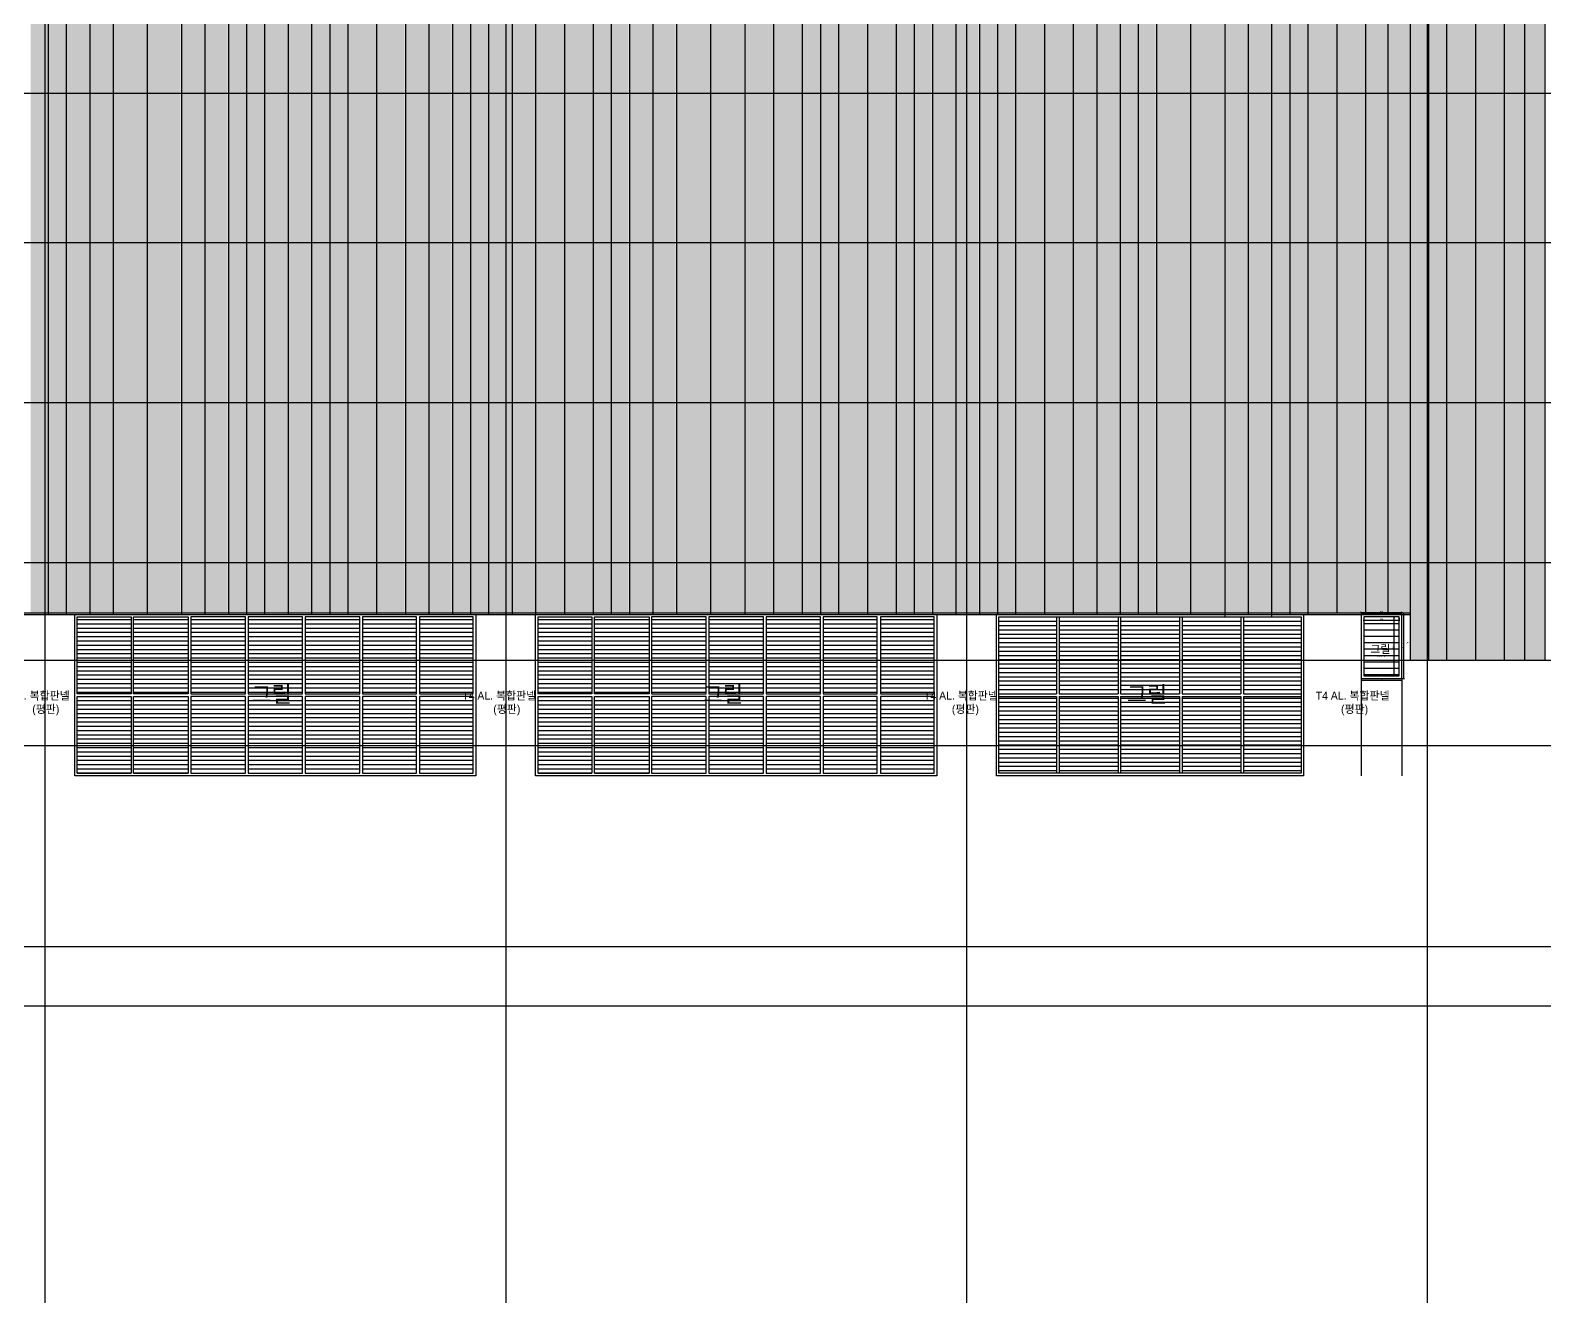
# Model space of a CAD drawing. Extents: x -43225 to 210250, y 0 to 148500.
# Drawn here: x 123153 to 158645, y 38269 to 67949 of the extents above; entities that cross this region are included whole.
import ezdxf

# ---------------------------------------------------------------- set-up
doc = ezdxf.new("R2010")
doc.units = 0
doc.header["$LTSCALE"] = 500
doc.header["$MEASUREMENT"] = 0
doc.layers.get('0').update_dxf_attribs({"linetype": 'CONTINUOUS'})
doc.layers.get('Defpoints').update_dxf_attribs({"linetype": 'CONTINUOUS'})
for name, color, linetype in [('A-CEN', 1, 'CONTINUOUS'), ('A-ELE-252', 252, 'CONTINUOUS'), ('A-ELE-7', 7, 'CONTINUOUS'), ('A-ELE-8', 8, 'CONTINUOUS'), ('A-HAT', 8, 'CONTINUOUS')]:
    doc.layers.add(name, color=color, linetype=linetype)
for name, color, linetype, plot in [('A-CEN-AXIS', 1, 'CONTINUOUS', False), ('NOPLOT', 193, 'CONTINUOUS', False), ('NOPLOT-TEXT', 41, 'CONTINUOUS', False)]:
    doc.layers.add(name, color=color, linetype=linetype, plot=plot)
doc.styles.add('Gdim', font='')
doc.styles.get('Gdim').set_extended_font_data('Dotum')
doc.dimstyles.new('Gdim100', dxfattribs={"dimscale": 100, "dimtxt": 3, "dimasz": 6, "dimexe": 1.5, "dimexo": 2, "dimgap": 1, "dimtad": 1, "dimdec": 0, "dimzin": 0, "dimdsep": 46, "dimtxsty": 'Gdim', "dimblk": 'DOTSMALL', "dimcen": 1.5, "dimdle": 1.5, "dimclrd": 1, "dimclre": 1, "dimclrt": 256, "dimazin": 0, "dimtfac": 1, "dimtdec": 0, "dimtix": 1, "dimtmove": 2, "dimatfit": 3, "dimldrblk": 'DOTSMALL', "dimfxl": 1.5, "dimtolj": 1, "dimtzin": 0, "dimlwd": -1, "dimlwe": -1, "dimarcsym": 0})

# ---------------------------------------------------------------- blocks, each defined once
blk = doc.blocks.new('A-CEN-SOUTH2')
at = {"layer": 'A-CEN'}
for p, q in [((14091919, -330738.1), (14091919, -438071.4)), ((14102719, -330738.1), (14102719, -438071.4)), ((14113519, -330738.1), (14113519, -438071.4)), ((14124319, -438071.4), (14124319, -330738.1))]:
    blk.add_line(p, q, dxfattribs=at)
at = {"layer": 'A-CEN', "elevation": 0}
for points in [[(14135536.5, -405475.9), (13988291.4, -405475.9)], [(14135536.5, -407475.9), (13988291.4, -407475.9)]]:
    blk.add_lwpolyline(points, dxfattribs=at)
at = {"layer": 'A-CEN'}
blk.add_lwpolyline([(14135536.5, -413575.9), (13988291.4, -413575.9)], dxfattribs=at)
at = {"layer": 'A-CEN-AXIS'}
for p, q in [((14047719, -395675.9, 0), (14135536.5, -395675.9, 0)), ((14047719, -403175.9, 0), (14135536.5, -403175.9, 0)), ((14047719, -412175.9, 0), (14135536.5, -412175.9, 0))]:
    blk.add_line(p, q, dxfattribs=at)
blk = doc.blocks.new('_DotSmall')
at = {"color": 0, "linetype": 'ByBlock', "const_width": 0.5}
blk.add_lwpolyline([(-0.0625, 0, 1), (0.0625, 0, 1)], format="xyb", close=True, dxfattribs=at)
blk = doc.blocks.new('*D12')
at = {"layer": 'Defpoints', "color": 0, "transparency": 16777216}
for p in [(154405, 54199), (155235, 54199), (155235, 54122)]:
    blk.add_point(p, dxfattribs=at)
at = {"layer": 'NOPLOT', "color": 1, "transparency": 16777216}
for p, q in [((154390, 54122), (155250, 54122)), ((154405, 54179), (154405, 54107)), ((155235, 54179), (155235, 54107))]:
    blk.add_line(p, q, dxfattribs=at)
at = {"layer": 'NOPLOT', "color": 1, "transparency": 16777216, "xscale": 60, "yscale": 60, "zscale": 60, "rotation": 180}
blk.add_blockref('_DotSmall', (154405, 54122), dxfattribs=at)
at = {"layer": 'NOPLOT', "color": 1, "transparency": 16777216, "xscale": 60, "yscale": 60, "zscale": 60}
blk.add_blockref('_DotSmall', (155235, 54122), dxfattribs=at)
at = {"layer": 'NOPLOT', "transparency": 16777216, "insert": (154820, 54147), "char_height": 30, "attachment_point": 5, "style": 'Gdim'}
blk.add_mtext('\\A1;830', dxfattribs=at)
blk = doc.blocks.new('*D13')
at = {"layer": 'Defpoints', "color": 0, "transparency": 16777216}
for p in [(155120, 54199), (155215, 54199), (155235, 52819)]:
    blk.add_point(p, dxfattribs=at)
at = {"layer": 'NOPLOT', "color": 1, "transparency": 16777216}
for p, q in [((155195, 54199), (155105, 54199)), ((155120, 52804), (155120, 54214)), ((155215, 52819), (155105, 52819))]:
    blk.add_line(p, q, dxfattribs=at)
at = {"layer": 'NOPLOT', "color": 1, "transparency": 16777216, "xscale": 60, "yscale": 60, "zscale": 60}
for p, rotation in [((155120, 54199), 90), ((155120, 52819), 270)]:
    blk.add_blockref('_DotSmall', p, dxfattribs=dict(at, rotation=rotation))
at = {"layer": 'NOPLOT', "transparency": 16777216, "insert": (155095, 53509), "char_height": 30, "attachment_point": 5, "rotation": 90, "style": 'Gdim'}
blk.add_mtext('\\A1;1380', dxfattribs=at)
blk = doc.blocks.new('*D14')
at = {"layer": 'Defpoints', "color": 0, "transparency": 16777216}
for p in [(155275, 54259), (155343, 54259), (155275, 52759)]:
    blk.add_point(p, dxfattribs=at)
at = {"layer": 'NOPLOT', "color": 1, "transparency": 16777216}
for p, q in [((155295, 54259), (155358, 54259)), ((155343, 52744), (155343, 54274)), ((155295, 52759), (155358, 52759))]:
    blk.add_line(p, q, dxfattribs=at)
at = {"layer": 'NOPLOT', "color": 1, "transparency": 16777216, "xscale": 60, "yscale": 60, "zscale": 60}
for p, rotation in [((155343, 54259), 90), ((155343, 52759), 270)]:
    blk.add_blockref('_DotSmall', p, dxfattribs=dict(at, rotation=rotation))
at = {"layer": 'NOPLOT', "transparency": 16777216, "insert": (155318, 53509), "char_height": 30, "attachment_point": 5, "rotation": 90, "style": 'Gdim'}
blk.add_mtext('\\A1;1500', dxfattribs=at)
blk = doc.blocks.new('*D15')
at = {"layer": 'Defpoints', "color": 0, "transparency": 16777216}
for p in [(154345, 54259), (155295, 54301), (155295, 54259)]:
    blk.add_point(p, dxfattribs=at)
at = {"layer": 'NOPLOT', "color": 1, "transparency": 16777216}
for p, q in [((154345, 54279), (154345, 54316)), ((155295, 54279), (155295, 54316)), ((154330, 54301), (155310, 54301))]:
    blk.add_line(p, q, dxfattribs=at)
at = {"layer": 'NOPLOT', "color": 1, "transparency": 16777216, "xscale": 60, "yscale": 60, "zscale": 60, "rotation": 180}
blk.add_blockref('_DotSmall', (154345, 54301), dxfattribs=at)
at = {"layer": 'NOPLOT', "color": 1, "transparency": 16777216, "xscale": 60, "yscale": 60, "zscale": 60}
blk.add_blockref('_DotSmall', (155295, 54301), dxfattribs=at)
at = {"layer": 'NOPLOT', "transparency": 16777216, "insert": (154820, 54326), "char_height": 30, "attachment_point": 5, "style": 'Gdim'}
blk.add_mtext('\\A1;950', dxfattribs=at)

msp = doc.modelspace()

# ---------------------------------------------------------------- hatches: boundary and pattern name
at = {"layer": 'A-ELE-252'}
h = msp.add_hatch(dxfattribs=at)
h.set_pattern_fill('_USER', color=256, scale=100, pattern_type=0)
h.set_pattern_definition([(0, (148947.63, -141960), (0, 100), [])])
h.paths.add_polyline_path([(125515.3, 52398.9), (125515.3, 54198.9), (124255.3, 54198.9), (124255.3, 52398.9)])
h.paths.add_polyline_path([(126855.3, 52398.9), (126855.3, 54198.9), (125575.3, 54198.9), (125575.3, 52398.9)])
h.paths.add_polyline_path([(128255.3, 54198.9), (128255.3, 52398.9), (129535.3, 52398.9), (129535.3, 54198.9)])
h.paths.add_polyline_path([(128195.3, 52398.9), (128195.3, 54198.9), (126915.3, 54198.9), (126915.3, 52398.9)])
h.paths.add_polyline_path([(130875.3, 52398.9), (130875.3, 54198.9), (129595.3, 54198.9), (129595.3, 52398.9)])
h.paths.add_polyline_path([(132200.3, 52398.9), (132200.3, 54198.9), (130935.3, 54198.9), (130935.3, 52398.9)])
h.paths.add_polyline_path([(132275.3, 54198.9), (132275.3, 52398.9), (133535.3, 52398.9), (133535.3, 54198.9)])
h.paths.add_polyline_path([(132275.3, 52338.9), (132275.3, 50538.9), (133535.3, 50538.9), (133535.3, 52338.9)])
h.paths.add_polyline_path([(130935.3, 52338.9), (130935.3, 50538.9), (132200.3, 50538.9), (132200.3, 52338.9)])
h.paths.add_polyline_path([(129595.3, 52338.9), (129595.3, 50538.9), (130875.3, 50538.9), (130875.3, 52338.9)])
h.paths.add_polyline_path([(128255.3, 52338.9), (128255.3, 50538.9), (129535.3, 50538.9), (129535.3, 52338.9)])
h.paths.add_polyline_path([(126915.3, 52338.9), (126915.3, 50538.9), (128195.3, 50538.9), (128195.3, 52338.9)])
h.paths.add_polyline_path([(125515.3, 50538.9), (125515.3, 52338.9), (124255.3, 52338.9), (124255.3, 50538.9)])
h.paths.add_polyline_path([(125575.3, 52338.9), (125575.3, 50538.9), (126855.3, 50538.9), (126855.3, 52338.9)])
h = msp.add_hatch(dxfattribs=at)
h.set_pattern_fill('_USER', color=256, scale=100, pattern_type=0)
h.set_pattern_definition([(0, (159747.63, -141960), (0, 100), [])])
h.paths.add_polyline_path([(136315.3, 52398.9), (136315.3, 54198.9), (135055.3, 54198.9), (135055.3, 52398.9)])
h.paths.add_polyline_path([(137655.3, 52398.9), (137655.3, 54198.9), (136375.3, 54198.9), (136375.3, 52398.9)])
h.paths.add_polyline_path([(139055.3, 54198.9), (139055.3, 52398.9), (140335.3, 52398.9), (140335.3, 54198.9)])
h.paths.add_polyline_path([(138995.3, 52398.9), (138995.3, 54198.9), (137715.3, 54198.9), (137715.3, 52398.9)])
h.paths.add_polyline_path([(141675.3, 52398.9), (141675.3, 54198.9), (140395.3, 54198.9), (140395.3, 52398.9)])
h.paths.add_polyline_path([(143000.3, 52398.9), (143000.3, 54198.9), (141735.3, 54198.9), (141735.3, 52398.9)])
h.paths.add_polyline_path([(143075.3, 54198.9), (143075.3, 52398.9), (144335.3, 52398.9), (144335.3, 54198.9)])
h.paths.add_polyline_path([(143075.3, 52338.9), (143075.3, 50538.9), (144335.3, 50538.9), (144335.3, 52338.9)])
h.paths.add_polyline_path([(141735.3, 52338.9), (141735.3, 50538.9), (143000.3, 50538.9), (143000.3, 52338.9)])
h.paths.add_polyline_path([(140395.3, 52338.9), (140395.3, 50538.9), (141675.3, 50538.9), (141675.3, 52338.9)])
h.paths.add_polyline_path([(139055.3, 52338.9), (139055.3, 50538.9), (140335.3, 50538.9), (140335.3, 52338.9)])
h.paths.add_polyline_path([(137715.3, 52338.9), (137715.3, 50538.9), (138995.3, 50538.9), (138995.3, 52338.9)])
h.paths.add_polyline_path([(136315.3, 50538.9), (136315.3, 52338.9), (135055.3, 52338.9), (135055.3, 50538.9)])
h.paths.add_polyline_path([(136375.3, 52338.9), (136375.3, 50538.9), (137655.3, 50538.9), (137655.3, 52338.9)])
h = msp.add_hatch(dxfattribs=at)
h.set_pattern_fill('_USER', color=256, scale=100, pattern_type=0)
h.set_pattern_definition([(0, (0, 0), (0, 100), [])])
h.paths.add_polyline_path([(147205.3, 54198.9), (145855.3, 54198.9), (145855.3, 52398.9), (147205.3, 52398.9)])
h.paths.add_polyline_path([(147205.3, 52338.9), (145855.3, 52338.9), (145855.3, 50538.9), (147205.3, 50538.9)])
h.paths.add_polyline_path([(148645.3, 52338.9), (147265.3, 52338.9), (147265.3, 50538.9), (148645.3, 50538.9)])
h.paths.add_polyline_path([(148645.3, 54198.9), (147265.3, 54198.9), (147265.3, 52398.9), (148645.3, 52398.9)])
h.paths.add_polyline_path([(150085.3, 54198.9), (148705.3, 54198.9), (148705.3, 52398.9), (150085.3, 52398.9)])
h.paths.add_polyline_path([(150085.3, 52338.9), (148705.3, 52338.9), (148705.3, 50538.9), (150085.3, 50538.9)])
h.paths.add_polyline_path([(151525.3, 52338.9), (150145.3, 52338.9), (150145.3, 50538.9), (151525.3, 50538.9)])
h.paths.add_polyline_path([(151525.3, 54198.9), (150145.3, 54198.9), (150145.3, 52398.9), (151525.3, 52398.9)])
h.paths.add_polyline_path([(152935.3, 54198.9), (151585.3, 54198.9), (151585.3, 52398.9), (152935.3, 52398.9)])
h.paths.add_polyline_path([(152935.3, 52338.9), (151585.3, 52338.9), (151585.3, 50538.9), (152935.3, 50538.9)])
h = msp.add_hatch(dxfattribs=at)
h.set_pattern_fill('_USER', color=256, scale=150, pattern_type=0)
h.set_pattern_definition([(0, (155215.25, 54198.93), (0, 150), [])])
h.paths.add_polyline_path([(155235.2, 54198.9), (154405.2, 54198.9), (154405.2, 52818.9), (155235.2, 52818.9)])
at = {"layer": 'A-HAT'}
h = msp.add_hatch(color=256, dxfattribs=at)
h.dxf.hatch_style = 1
h.set_gradient(color1=(173, 173, 173), color2=(173, 173, 173), tint=1)
h.paths.add_polyline_path([(123160.3, 54298.9), (123570.3, 54298.9), (123570.3, 78978.9), (123160.3, 78978.9)])
h = msp.add_hatch(color=256, dxfattribs=at)
h.dxf.hatch_style = 1
h.set_gradient(color1=(214, 214, 214), color2=(214, 214, 214), rotation=180, tint=1)
h.paths.add_polyline_path([(123570.3, 54298.9), (123980.3, 54298.9), (123980.3, 78978.9), (123570.3, 78978.9)])
h = msp.add_hatch(color=256, dxfattribs=at)
h.dxf.hatch_style = 1
h.set_gradient(color1=(173, 173, 173), color2=(173, 173, 173), tint=1)
h.paths.add_polyline_path([(124010.3, 54298.9), (124545.3, 54298.9), (124545.3, 78978.9), (124010.3, 78978.9)])
h = msp.add_hatch(color=256, dxfattribs=at)
h.dxf.hatch_style = 1
h.set_gradient(color1=(214, 214, 214), color2=(214, 214, 214), rotation=180, tint=1)
h.paths.add_polyline_path([(124545.3, 54298.9), (125080.3, 54298.9), (125080.3, 78978.9), (124545.3, 78978.9)])
h = msp.add_hatch(color=256, dxfattribs=at)
h.dxf.hatch_style = 1
h.set_gradient(color1=(173, 173, 173), color2=(173, 173, 173), tint=1)
h.paths.add_polyline_path([(125110.3, 54298.9), (125895.3, 54298.9), (125895.3, 78978.9), (125110.3, 78978.9)])
h = msp.add_hatch(color=256, dxfattribs=at)
h.dxf.hatch_style = 1
h.set_gradient(color1=(214, 214, 214), color2=(214, 214, 214), rotation=180, tint=1)
h.paths.add_polyline_path([(125895.3, 54298.9), (126680.3, 54298.9), (126680.3, 78978.9), (125895.3, 78978.9)])
h = msp.add_hatch(color=256, dxfattribs=at)
h.dxf.hatch_style = 1
h.set_gradient(color1=(173, 173, 173), color2=(173, 173, 173), tint=1)
h.paths.add_polyline_path([(126710.3, 54298.9), (127245.3, 54298.9), (127245.3, 78978.9), (126710.3, 78978.9)])
h = msp.add_hatch(color=256, dxfattribs=at)
h.dxf.hatch_style = 1
h.set_gradient(color1=(214, 214, 214), color2=(214, 214, 214), rotation=180, tint=1)
h.paths.add_polyline_path([(127245.3, 54298.9), (127780.3, 54298.9), (127780.3, 78978.9), (127245.3, 78978.9)])
h = msp.add_hatch(color=256, dxfattribs=at)
h.dxf.hatch_style = 1
h.set_gradient(color1=(173, 173, 173), color2=(173, 173, 173), tint=1)
h.paths.add_polyline_path([(127810.3, 54298.9), (128220.3, 54298.9), (128220.3, 78978.9), (127810.3, 78978.9)])
h = msp.add_hatch(color=256, dxfattribs=at)
h.dxf.hatch_style = 1
h.set_gradient(color1=(214, 214, 214), color2=(214, 214, 214), rotation=180, tint=1)
h.paths.add_polyline_path([(128220.3, 54298.9), (128630.3, 54298.9), (128630.3, 78978.9), (128220.3, 78978.9)])
h = msp.add_hatch(color=256, dxfattribs=at)
h.dxf.hatch_style = 1
h.set_gradient(color1=(173, 173, 173), color2=(173, 173, 173), tint=1)
h.paths.add_polyline_path([(128660.3, 54298.9), (129195.3, 54298.9), (129195.3, 78978.9), (128660.3, 78978.9)])
h = msp.add_hatch(color=256, dxfattribs=at)
h.dxf.hatch_style = 1
h.set_gradient(color1=(214, 214, 214), color2=(214, 214, 214), rotation=180, tint=1)
h.paths.add_polyline_path([(129195.3, 54298.9), (129730.3, 54298.9), (129730.3, 78978.9), (129195.3, 78978.9)])
h = msp.add_hatch(color=256, dxfattribs=at)
h.dxf.hatch_style = 1
h.set_gradient(color1=(173, 173, 173), color2=(173, 173, 173), tint=1)
h.paths.add_polyline_path([(129760.3, 54298.9), (130170.3, 54298.9), (130170.3, 78978.9), (129760.3, 78978.9)])
h = msp.add_hatch(color=256, dxfattribs=at)
h.dxf.hatch_style = 1
h.set_gradient(color1=(214, 214, 214), color2=(214, 214, 214), rotation=180, tint=1)
h.paths.add_polyline_path([(130170.3, 54298.9), (130580.3, 54298.9), (130580.3, 78978.9), (130170.3, 78978.9)])
h = msp.add_hatch(color=256, dxfattribs=at)
h.dxf.hatch_style = 1
h.set_gradient(color1=(173, 173, 173), color2=(173, 173, 173), tint=1)
h.paths.add_polyline_path([(130610.3, 54298.9), (131270.3, 54298.9), (131270.3, 78978.9), (130610.3, 78978.9)])
h = msp.add_hatch(color=256, dxfattribs=at)
h.dxf.hatch_style = 1
h.set_gradient(color1=(214, 214, 214), color2=(214, 214, 214), rotation=180, tint=1)
h.paths.add_polyline_path([(131270.3, 54298.9), (131930.3, 54298.9), (131930.3, 78978.9), (131270.3, 78978.9)])
h = msp.add_hatch(color=256, dxfattribs=at)
h.dxf.hatch_style = 1
h.set_gradient(color1=(173, 173, 173), color2=(173, 173, 173), tint=1)
h.paths.add_polyline_path([(131960.3, 54298.9), (132495.3, 54298.9), (132495.3, 78978.9), (131960.3, 78978.9)])
h = msp.add_hatch(color=256, dxfattribs=at)
h.dxf.hatch_style = 1
h.set_gradient(color1=(214, 214, 214), color2=(214, 214, 214), rotation=180, tint=1)
h.paths.add_polyline_path([(132495.3, 54298.9), (133030.3, 54298.9), (133030.3, 78978.9), (132495.3, 78978.9)])
h = msp.add_hatch(color=256, dxfattribs=at)
h.dxf.hatch_style = 1
h.set_gradient(color1=(173, 173, 173), color2=(173, 173, 173), tint=1)
h.paths.add_polyline_path([(133060.3, 54298.9), (133470.3, 54298.9), (133470.3, 78978.9), (133060.3, 78978.9)])
h = msp.add_hatch(color=256, dxfattribs=at)
h.dxf.hatch_style = 1
h.set_gradient(color1=(214, 214, 214), color2=(214, 214, 214), rotation=180, tint=1)
h.paths.add_polyline_path([(133470.3, 54298.9), (133880.3, 54298.9), (133880.3, 78978.9), (133470.3, 78978.9)])
h = msp.add_hatch(color=256, dxfattribs=at)
h.dxf.hatch_style = 1
h.set_gradient(color1=(173, 173, 173), color2=(173, 173, 173), tint=1)
h.paths.add_polyline_path([(133910.3, 54298.9), (134445.3, 54298.9), (134445.3, 78978.9), (133910.3, 78978.9)])
h = msp.add_hatch(color=256, dxfattribs=at)
h.dxf.hatch_style = 1
h.set_gradient(color1=(214, 214, 214), color2=(214, 214, 214), rotation=180, tint=1)
h.paths.add_polyline_path([(134445.3, 54298.9), (134980.3, 54298.9), (134980.3, 78978.9), (134445.3, 78978.9)])
h = msp.add_hatch(color=256, dxfattribs=at)
h.dxf.hatch_style = 1
h.set_gradient(color1=(173, 173, 173), color2=(173, 173, 173), tint=1)
h.paths.add_polyline_path([(135010.3, 54298.9), (135670.3, 54298.9), (135670.3, 78978.9), (135010.3, 78978.9)])
h = msp.add_hatch(color=256, dxfattribs=at)
h.dxf.hatch_style = 1
h.set_gradient(color1=(214, 214, 214), color2=(214, 214, 214), rotation=180, tint=1)
h.paths.add_polyline_path([(135670.3, 54298.9), (136330.3, 54298.9), (136330.3, 78978.9), (135670.3, 78978.9)])
h = msp.add_hatch(color=256, dxfattribs=at)
h.dxf.hatch_style = 1
h.set_gradient(color1=(173, 173, 173), color2=(173, 173, 173), tint=1)
h.paths.add_polyline_path([(136360.3, 54298.9), (136770.3, 54298.9), (136770.3, 78978.9), (136360.3, 78978.9)])
h = msp.add_hatch(color=256, dxfattribs=at)
h.dxf.hatch_style = 1
h.set_gradient(color1=(214, 214, 214), color2=(214, 214, 214), rotation=180, tint=1)
h.paths.add_polyline_path([(136770.3, 54298.9), (137180.3, 54298.9), (137180.3, 78978.9), (136770.3, 78978.9)])
h = msp.add_hatch(color=256, dxfattribs=at)
h.dxf.hatch_style = 1
h.set_gradient(color1=(173, 173, 173), color2=(173, 173, 173), tint=1)
h.paths.add_polyline_path([(137210.3, 54298.9), (137745.3, 54298.9), (137745.3, 78978.9), (137210.3, 78978.9)])
h = msp.add_hatch(color=256, dxfattribs=at)
h.dxf.hatch_style = 1
h.set_gradient(color1=(214, 214, 214), color2=(214, 214, 214), rotation=180, tint=1)
h.paths.add_polyline_path([(137745.3, 54298.9), (138280.3, 54298.9), (138280.3, 78978.9), (137745.3, 78978.9)])
h = msp.add_hatch(color=256, dxfattribs=at)
h.dxf.hatch_style = 1
h.set_gradient(color1=(173, 173, 173), color2=(173, 173, 173), tint=1)
h.paths.add_polyline_path([(138310.3, 54298.9), (139095.3, 54298.9), (139095.3, 78978.9), (138310.3, 78978.9)])
h = msp.add_hatch(color=256, dxfattribs=at)
h.dxf.hatch_style = 1
h.set_gradient(color1=(214, 214, 214), color2=(214, 214, 214), rotation=180, tint=1)
h.paths.add_polyline_path([(139095.3, 54298.9), (139880.3, 54298.9), (139880.3, 78978.9), (139095.3, 78978.9)])
h = msp.add_hatch(color=256, dxfattribs=at)
h.dxf.hatch_style = 1
h.set_gradient(color1=(173, 173, 173), color2=(173, 173, 173), tint=1)
h.paths.add_polyline_path([(139910.3, 54298.9), (140570.3, 54298.9), (140570.3, 78978.9), (139910.3, 78978.9)])
h = msp.add_hatch(color=256, dxfattribs=at)
h.dxf.hatch_style = 1
h.set_gradient(color1=(214, 214, 214), color2=(214, 214, 214), rotation=180, tint=1)
h.paths.add_polyline_path([(140570.3, 54298.9), (141230.3, 54298.9), (141230.3, 78978.9), (140570.3, 78978.9)])
h = msp.add_hatch(color=256, dxfattribs=at)
h.dxf.hatch_style = 1
h.set_gradient(color1=(173, 173, 173), color2=(173, 173, 173), tint=1)
h.paths.add_polyline_path([(141260.3, 54298.9), (141670.3, 54298.9), (141670.3, 78978.9), (141260.3, 78978.9)])
h = msp.add_hatch(color=256, dxfattribs=at)
h.dxf.hatch_style = 1
h.set_gradient(color1=(214, 214, 214), color2=(214, 214, 214), rotation=180, tint=1)
h.paths.add_polyline_path([(141670.3, 54298.9), (142080.3, 54298.9), (142080.3, 78978.9), (141670.3, 78978.9)])
h = msp.add_hatch(color=256, dxfattribs=at)
h.dxf.hatch_style = 1
h.set_gradient(color1=(173, 173, 173), color2=(173, 173, 173), tint=1)
h.paths.add_polyline_path([(142110.3, 54298.9), (142770.3, 54298.9), (142770.3, 78978.9), (142110.3, 78978.9)])
h = msp.add_hatch(color=256, dxfattribs=at)
h.dxf.hatch_style = 1
h.set_gradient(color1=(214, 214, 214), color2=(214, 214, 214), rotation=180, tint=1)
h.paths.add_polyline_path([(142770.3, 54298.9), (143430.3, 54298.9), (143430.3, 78978.9), (142770.3, 78978.9)])
h = msp.add_hatch(color=256, dxfattribs=at)
h.dxf.hatch_style = 1
h.set_gradient(color1=(173, 173, 173), color2=(173, 173, 173), tint=1)
h.paths.add_polyline_path([(143460.3, 54298.9), (143870.3, 54298.9), (143870.3, 78978.9), (143460.3, 78978.9)])
h = msp.add_hatch(color=256, dxfattribs=at)
h.dxf.hatch_style = 1
h.set_gradient(color1=(214, 214, 214), color2=(214, 214, 214), rotation=180, tint=1)
h.paths.add_polyline_path([(143870.3, 54298.9), (144280.3, 54298.9), (144280.3, 78978.9), (143870.3, 78978.9)])
h = msp.add_hatch(color=256, dxfattribs=at)
h.dxf.hatch_style = 1
h.set_gradient(color1=(173, 173, 173), color2=(173, 173, 173), tint=1)
h.paths.add_polyline_path([(144310.3, 54298.9), (144845.3, 54298.9), (144845.3, 78978.9), (144310.3, 78978.9)])
h = msp.add_hatch(color=256, dxfattribs=at)
h.dxf.hatch_style = 1
h.set_gradient(color1=(214, 214, 214), color2=(214, 214, 214), rotation=180, tint=1)
h.paths.add_polyline_path([(144845.3, 54298.9), (145380.3, 54298.9), (145380.3, 78978.9), (144845.3, 78978.9)])
h = msp.add_hatch(color=256, dxfattribs=at)
h.dxf.hatch_style = 1
h.set_gradient(color1=(173, 173, 173), color2=(173, 173, 173), tint=1)
h.paths.add_polyline_path([(145410.3, 54298.9), (145820.3, 54298.9), (145820.3, 78978.9), (145410.3, 78978.9)])
h = msp.add_hatch(color=256, dxfattribs=at)
h.dxf.hatch_style = 1
h.set_gradient(color1=(214, 214, 214), color2=(214, 214, 214), rotation=180, tint=1)
h.paths.add_polyline_path([(145820.3, 54298.9), (146230.3, 54298.9), (146230.3, 78978.9), (145820.3, 78978.9)])
h = msp.add_hatch(color=256, dxfattribs=at)
h.dxf.hatch_style = 1
h.set_gradient(color1=(173, 173, 173), color2=(173, 173, 173), tint=1)
h.paths.add_polyline_path([(146260.3, 54298.9), (146920.3, 54298.9), (146920.3, 78978.9), (146260.3, 78978.9)])
h = msp.add_hatch(color=256, dxfattribs=at)
h.dxf.hatch_style = 1
h.set_gradient(color1=(214, 214, 214), color2=(214, 214, 214), rotation=180, tint=1)
h.paths.add_polyline_path([(146920.3, 54298.9), (147580.3, 54298.9), (147580.3, 78978.9), (146920.3, 78978.9)])
h = msp.add_hatch(color=256, dxfattribs=at)
h.dxf.hatch_style = 1
h.set_gradient(color1=(173, 173, 173), color2=(173, 173, 173), tint=1)
h.paths.add_polyline_path([(147610.3, 54298.9), (148145.3, 54298.9), (148145.3, 78978.9), (147610.3, 78978.9)])
h = msp.add_hatch(color=256, dxfattribs=at)
h.dxf.hatch_style = 1
h.set_gradient(color1=(214, 214, 214), color2=(214, 214, 214), rotation=180, tint=1)
h.paths.add_polyline_path([(148145.3, 54298.9), (148680.3, 54298.9), (148680.3, 78978.9), (148145.3, 78978.9)])
h = msp.add_hatch(color=256, dxfattribs=at)
h.dxf.hatch_style = 1
h.set_gradient(color1=(173, 173, 173), color2=(173, 173, 173), tint=1)
h.paths.add_polyline_path([(148710.3, 54298.9), (149120.3, 54298.9), (149120.3, 78978.9), (148710.3, 78978.9)])
h = msp.add_hatch(color=256, dxfattribs=at)
h.dxf.hatch_style = 1
h.set_gradient(color1=(214, 214, 214), color2=(214, 214, 214), rotation=180, tint=1)
h.paths.add_polyline_path([(149120.3, 54298.9), (149530.3, 54298.9), (149530.3, 78978.9), (149120.3, 78978.9)])
h = msp.add_hatch(color=256, dxfattribs=at)
h.dxf.hatch_style = 1
h.set_gradient(color1=(173, 173, 173), color2=(173, 173, 173), tint=1)
h.paths.add_polyline_path([(149560.3, 54298.9), (150345.3, 54298.9), (150345.3, 78978.9), (149560.3, 78978.9)])
h = msp.add_hatch(color=256, dxfattribs=at)
h.dxf.hatch_style = 1
h.set_gradient(color1=(214, 214, 214), color2=(214, 214, 214), rotation=180, tint=1)
h.paths.add_polyline_path([(150345.3, 54298.9), (151130.3, 54298.9), (151130.3, 78978.9), (150345.3, 78978.9)])
h = msp.add_hatch(color=256, dxfattribs=at)
h.dxf.hatch_style = 1
h.set_gradient(color1=(173, 173, 173), color2=(173, 173, 173), tint=1)
h.paths.add_polyline_path([(151160.3, 54298.9), (151695.3, 54298.9), (151695.3, 78978.9), (151160.3, 78978.9)])
h = msp.add_hatch(color=256, dxfattribs=at)
h.dxf.hatch_style = 1
h.set_gradient(color1=(214, 214, 214), color2=(214, 214, 214), rotation=180, tint=1)
h.paths.add_polyline_path([(151695.3, 54298.9), (152230.3, 54298.9), (152230.3, 78978.9), (151695.3, 78978.9)])
h = msp.add_hatch(color=256, dxfattribs=at)
h.dxf.hatch_style = 1
h.set_gradient(color1=(173, 173, 173), color2=(173, 173, 173), tint=1)
h.paths.add_polyline_path([(152260.3, 54298.9), (152670.3, 54298.9), (152670.3, 78978.9), (152260.3, 78978.9)])
h = msp.add_hatch(color=256, dxfattribs=at)
h.dxf.hatch_style = 1
h.set_gradient(color1=(214, 214, 214), color2=(214, 214, 214), rotation=180, tint=1)
h.paths.add_polyline_path([(152670.3, 54298.9), (153080.3, 54298.9), (153080.3, 78978.9), (152670.3, 78978.9)])
h = msp.add_hatch(color=256, dxfattribs=at)
h.dxf.hatch_style = 1
h.set_gradient(color1=(173, 173, 173), color2=(173, 173, 173), tint=1)
h.paths.add_polyline_path([(153110.3, 54298.9), (153770.3, 54298.9), (153770.3, 78978.9), (153110.3, 78978.9)])
h = msp.add_hatch(color=256, dxfattribs=at)
h.dxf.hatch_style = 1
h.set_gradient(color1=(214, 214, 214), color2=(214, 214, 214), rotation=180, tint=1)
h.paths.add_polyline_path([(153770.3, 54298.9), (154430.3, 54298.9), (154430.3, 78978.9), (153770.3, 78978.9)])
h = msp.add_hatch(color=256, dxfattribs=at)
h.dxf.hatch_style = 1
h.set_gradient(color1=(173, 173, 173), color2=(173, 173, 173), tint=1)
h.paths.add_polyline_path([(154460.3, 54298.9), (154970.3, 54298.9), (154970.3, 78978.9), (154460.3, 78978.9)])
h = msp.add_hatch(color=256, dxfattribs=at)
h.dxf.hatch_style = 1
h.set_gradient(color1=(214, 214, 214), color2=(214, 214, 214), rotation=180, tint=1)
h.paths.add_polyline_path([(154970.3, 54298.9), (155480.3, 54298.9), (155480.3, 78978.9), (154970.3, 78978.9)])
h = msp.add_hatch(color=256, dxfattribs=at)
h.dxf.hatch_style = 1
h.set_gradient(color1=(173, 173, 173), color2=(173, 173, 173), tint=1)
h.paths.add_polyline_path([(155510.3, 53178.9), (155920.3, 53178.9), (155920.3, 78978.9), (155510.3, 78978.9)])
h = msp.add_hatch(color=256, dxfattribs=at)
h.dxf.hatch_style = 1
h.set_gradient(color1=(214, 214, 214), color2=(214, 214, 214), rotation=180, tint=1)
h.paths.add_polyline_path([(155920.3, 53178.9), (156330.3, 53178.9), (156330.3, 78978.9), (155920.3, 78978.9)])
h = msp.add_hatch(color=256, dxfattribs=at)
h.dxf.hatch_style = 1
h.set_gradient(color1=(173, 173, 173), color2=(173, 173, 173), tint=1)
h.paths.add_polyline_path([(156360.3, 53178.9), (157020.3, 53178.9), (157020.3, 78978.9), (156360.3, 78978.9)])
h = msp.add_hatch(color=256, dxfattribs=at)
h.dxf.hatch_style = 1
h.set_gradient(color1=(214, 214, 214), color2=(214, 214, 214), rotation=180, tint=1)
h.paths.add_polyline_path([(157020.3, 53178.9), (157680.3, 53178.9), (157680.3, 78978.9), (157020.3, 78978.9)])
h = msp.add_hatch(color=256, dxfattribs=at)
h.dxf.hatch_style = 1
h.set_gradient(color1=(173, 173, 173), color2=(173, 173, 173), tint=1)
h.paths.add_polyline_path([(157710.3, 53178.9), (158170.3, 53178.9), (158170.3, 78978.9), (157710.3, 78978.9)])
h = msp.add_hatch(color=256, dxfattribs=at)
h.dxf.hatch_style = 1
h.set_gradient(color1=(214, 214, 214), color2=(214, 214, 214), rotation=180, tint=1)
h.paths.add_polyline_path([(158170.3, 53178.9), (158630.3, 53178.9), (158630.3, 78978.9), (158170.3, 78978.9)])

# ---------------------------------------------------------------- linework, layer by layer
msp.add_line((155295.2, 52758.9), (155295.2, 52718.9))
at = {"layer": 'A-ELE-7'}
for p, q in [((123570.3, 79078.9), (123570.3, 54258.9)), ((124545.3, 79078.9), (124545.3, 54258.9)), ((125895.3, 79078.9), (125895.3, 54258.9)), ((127245.3, 79078.9), (127245.3, 54258.9)), ((128220.3, 79078.9), (128220.3, 54258.9)), ((129195.3, 79078.9), (129195.3, 54258.9)), ((130170.3, 79078.9), (130170.3, 54258.9)), ((131270.3, 79078.9), (131270.3, 54258.9)), ((132495.3, 79078.9), (132495.3, 54258.9)), ((133470.3, 79078.9), (133470.3, 54258.9)), ((134445.3, 79078.9), (134445.3, 54258.9)), ((135670.3, 79078.9), (135670.3, 54258.9)), ((136770.3, 79078.9), (136770.3, 54258.9)), ((137745.3, 79078.9), (137745.3, 54258.9)), ((139095.3, 79078.9), (139095.3, 54258.9)), ((140570.3, 79078.9), (140570.3, 54258.9)), ((141670.3, 79078.9), (141670.3, 54258.9)), ((142770.3, 79078.9), (142770.3, 54258.9)), ((143870.3, 79078.9), (143870.3, 54258.9)), ((144845.3, 79078.9), (144845.3, 54258.9)), ((145820.3, 79078.9), (145820.3, 54258.9)), ((146920.3, 79078.9), (146920.3, 54258.9)), ((148145.3, 79078.9), (148145.3, 54258.9)), ((149120.3, 79078.9), (149120.3, 54258.9)), ((150345.3, 79078.9), (150345.3, 54258.9)), ((151695.3, 79078.9), (151695.3, 54258.9)), ((152670.3, 79078.9), (152670.3, 54258.9)), ((154970.3, 79078.9), (154970.3, 54258.9)), ((155920.3, 79078.9), (155920.3, 53178.9)), ((157020.3, 79078.9), (157020.3, 53178.9)), ((158170.3, 79078.9), (158170.3, 53178.9)), ((91495.3, 54298.9), (155495.3, 54298.9)), ((91495.3, 54258.9), (155495.3, 54258.9)), ((155495.3, 54298.9), (155495.3, 53178.9)), ((154345.2, 52758.9), (154345.2, 52718.9)), ((154345.2, 52718.9), (155295.2, 52718.9))]:
    msp.add_line(p, q, dxfattribs=at)
for points in [[(124195.3, 50478.9), (124195.3, 54258.9), (133595.3, 54258.9), (133595.3, 50478.9)], [(134995.3, 50478.9), (134995.3, 54258.9), (144395.3, 54258.9), (144395.3, 50478.9)], [(145795.3, 50478.9), (145795.3, 54258.9), (152995.3, 54258.9), (152995.3, 50478.9)], [(154345.2, 52758.9), (155295.2, 52758.9), (155295.2, 54258.9), (154345.2, 54258.9)]]:
    msp.add_lwpolyline(points, close=True, dxfattribs=at)
at = {"layer": 'A-ELE-8'}
for p, q in [((136345.3, 84878.9), (136345.3, 54258.9)), ((123995.3, 79078.9), (123995.3, 54258.9)), ((125095.3, 79078.9), (125095.3, 54258.9)), ((126695.3, 79078.9), (126695.3, 54258.9)), ((127795.3, 79078.9), (127795.3, 54258.9)), ((128645.3, 79078.9), (128645.3, 54258.9)), ((129745.3, 79078.9), (129745.3, 54258.9)), ((130595.3, 79078.9), (130595.3, 54258.9)), ((131945.3, 79078.9), (131945.3, 54258.9)), ((133045.3, 79078.9), (133045.3, 54258.9)), ((133895.3, 79078.9), (133895.3, 54258.9)), ((134995.3, 79078.9), (134995.3, 54258.9)), ((137195.3, 79078.9), (137195.3, 54258.9)), ((138295.3, 79078.9), (138295.3, 54258.9)), ((139895.3, 79078.9), (139895.3, 54258.9)), ((141245.3, 79078.9), (141245.3, 54258.9)), ((142095.3, 79078.9), (142095.3, 54258.9)), ((143445.3, 79078.9), (143445.3, 54258.9)), ((144295.3, 79078.9), (144295.3, 54258.9)), ((145395.3, 79078.9), (145395.3, 54258.9)), ((146245.3, 79078.9), (146245.3, 54258.9)), ((147595.3, 79078.9), (147595.3, 54258.9)), ((148695.3, 79078.9), (148695.3, 54258.9)), ((149545.3, 79078.9), (149545.3, 54258.9)), ((151145.3, 79078.9), (151145.3, 54198.9)), ((152245.3, 79078.9), (152245.3, 54198.9)), ((153095.3, 79078.9), (153095.3, 54258.9)), ((154445.3, 79078.9), (154445.3, 54258.9)), ((155495.3, 79078.9), (155495.3, 53178.9)), ((156345.3, 79078.9), (156345.3, 53178.9)), ((157695.3, 79078.9), (157695.3, 53178.9)), ((158645.3, 79078.9), (158645.3, 53178.9)), ((80445.3, 66478.9), (166545.3, 66478.9)), ((80445.3, 62978.9), (166545.3, 62978.9)), ((80445.3, 59228.9), (166545.3, 59228.9)), ((80445.3, 55478.9), (166545.3, 55478.9)), ((147205.3, 54198.9), (147205.3, 52398.9)), ((147265.3, 54198.9), (147265.3, 52398.9)), ((148645.3, 54198.9), (148645.3, 52398.9)), ((148705.3, 54198.9), (148705.3, 52398.9)), ((150085.3, 54198.9), (150085.3, 52398.9)), ((150145.3, 54198.9), (150145.3, 52398.9)), ((151525.3, 54198.9), (151525.3, 52398.9)), ((151585.3, 54198.9), (151585.3, 52398.9)), ((152935.3, 54198.9), (152935.3, 50538.9)), ((154345.2, 52718.9), (154345.2, 50478.9)), ((155295.2, 52718.9), (155295.2, 50478.9)), ((145855.3, 52398.9), (147205.3, 52398.9)), ((145855.3, 52338.9), (147205.3, 52338.9)), ((147205.3, 52338.9), (147205.3, 50538.9)), ((147265.3, 52398.9), (148645.3, 52398.9)), ((147265.3, 52338.9), (147265.3, 50538.9)), ((147265.3, 52338.9), (148645.3, 52338.9)), ((148645.3, 52338.9), (148645.3, 50538.9)), ((148705.3, 52398.9), (150085.3, 52398.9)), ((148705.3, 52338.9), (148705.3, 50538.9)), ((148705.3, 52338.9), (150085.3, 52338.9)), ((150085.3, 52338.9), (150085.3, 50538.9)), ((150145.3, 52398.9), (151525.3, 52398.9)), ((150145.3, 52338.9), (150145.3, 50538.9)), ((150145.3, 52338.9), (151525.3, 52338.9)), ((151525.3, 52338.9), (151525.3, 50538.9)), ((151585.3, 52398.9), (152935.3, 52398.9)), ((151585.3, 52338.9), (151585.3, 50538.9)), ((151585.3, 52338.9), (152935.3, 52338.9))]:
    msp.add_line(p, q, dxfattribs=at)
for points in [[(124255.3, 52398.9), (124255.3, 54198.9), (125515.3, 54198.9), (125515.3, 52398.9)], [(129535.3, 52398.9), (129535.3, 54198.9), (128255.3, 54198.9), (128255.3, 52398.9)], [(133535.3, 52398.9), (133535.3, 54198.9), (132275.3, 54198.9), (132275.3, 52398.9)], [(135055.3, 52398.9), (135055.3, 54198.9), (136315.3, 54198.9), (136315.3, 52398.9)], [(140335.3, 52398.9), (140335.3, 54198.9), (139055.3, 54198.9), (139055.3, 52398.9)], [(144335.3, 52398.9), (144335.3, 54198.9), (143075.3, 54198.9), (143075.3, 52398.9)], [(154405.2, 52818.9), (155235.2, 52818.9), (155235.2, 54198.9), (154405.2, 54198.9)], [(129535.3, 50538.9), (129535.3, 52338.9), (128255.3, 52338.9), (128255.3, 50538.9)], [(130875.3, 52338.9), (129595.3, 52338.9), (129595.3, 50538.9), (130875.3, 50538.9)], [(132200.3, 52338.9), (130935.3, 52338.9), (130935.3, 50538.9), (132200.3, 50538.9)], [(140335.3, 50538.9), (140335.3, 52338.9), (139055.3, 52338.9), (139055.3, 50538.9)], [(141675.3, 52338.9), (140395.3, 52338.9), (140395.3, 50538.9), (141675.3, 50538.9)], [(143000.3, 52338.9), (141735.3, 52338.9), (141735.3, 50538.9), (143000.3, 50538.9)]]:
    msp.add_lwpolyline(points, close=True, dxfattribs=at)
for points in [[(125575.3, 52398.9), (125575.3, 54198.9), (126855.3, 54198.9), (126855.3, 52398.9), (125575.3, 52398.9)], [(128195.3, 54198.9), (126915.3, 54198.9), (126915.3, 52398.9), (128195.3, 52398.9), (128195.3, 54198.9)], [(129595.3, 54198.9), (129595.3, 52398.9), (130875.3, 52398.9), (130875.3, 54198.9), (129595.3, 54198.9)], [(130935.3, 54198.9), (130935.3, 52398.9), (132200.3, 52398.9), (132200.3, 54198.9), (130935.3, 54198.9)], [(136375.3, 52398.9), (136375.3, 54198.9), (137655.3, 54198.9), (137655.3, 52398.9), (136375.3, 52398.9)], [(138995.3, 54198.9), (137715.3, 54198.9), (137715.3, 52398.9), (138995.3, 52398.9), (138995.3, 54198.9)], [(140395.3, 54198.9), (140395.3, 52398.9), (141675.3, 52398.9), (141675.3, 54198.9), (140395.3, 54198.9)], [(141735.3, 54198.9), (141735.3, 52398.9), (143000.3, 52398.9), (143000.3, 54198.9), (141735.3, 54198.9)], [(152935.3, 50538.9), (145855.3, 50538.9), (145855.3, 54198.9), (152935.3, 54198.9)], [(125515.3, 52338.9), (125515.3, 50538.9), (124255.3, 50538.9), (124255.3, 52338.9), (125515.3, 52338.9)], [(126855.3, 52338.9), (126855.3, 50538.9), (125575.3, 50538.9), (125575.3, 52338.9), (126855.3, 52338.9)], [(126915.3, 52338.9), (126915.3, 50538.9), (128195.3, 50538.9)], [(128195.3, 50538.9), (128195.3, 52338.9), (126915.3, 52338.9)], [(132275.3, 52338.9), (132275.3, 50538.9), (133535.3, 50538.9), (133535.3, 52338.9), (132275.3, 52338.9)], [(136315.3, 52338.9), (136315.3, 50538.9), (135055.3, 50538.9), (135055.3, 52338.9), (136315.3, 52338.9)], [(137655.3, 52338.9), (137655.3, 50538.9), (136375.3, 50538.9), (136375.3, 52338.9), (137655.3, 52338.9)], [(137715.3, 52338.9), (137715.3, 50538.9), (138995.3, 50538.9)], [(138995.3, 50538.9), (138995.3, 52338.9), (137715.3, 52338.9)], [(143075.3, 52338.9), (143075.3, 50538.9), (144335.3, 50538.9), (144335.3, 52338.9), (143075.3, 52338.9)]]:
    msp.add_lwpolyline(points, dxfattribs=at)
at = {"layer": 'A-HAT'}
msp.add_line((153770.3, 79078.9), (153770.3, 54298.9), dxfattribs=at)

# ---------------------------------------------------------------- block references
at = {"layer": 'A-CEN'}
msp.add_blockref('A-CEN-SOUTH2', (-13968423.8, 458654.8), dxfattribs=at)

# ---------------------------------------------------------------- texts
at = {"layer": 'NOPLOT-TEXT', "linetype": 'Continuous', "style": 'Gdim'}
for s, height, p in [('두겁', 20, (154788.2, 54268.4)), ('T4 AL. 복합판넬', 20, (155302.1, 53580.7)), ('그릴', 187.5, (154558.8, 53352.1)), ('1.15 m2', 40, (154718.4, 53260.6)), ('그릴', 375, (128337.6, 52202)), ('그릴', 375, (138914.8, 52202)), ('그릴', 375, (148853.3, 52202)), ('두겁', 20, (154788.2, 52728)), ('T4 AL. 복합판넬', 187.5, (122345.6, 52261.1)), ('T4 AL. 복합판넬', 187.5, (133276.6, 52261.1)), ('T4 AL. 복합판넬', 187.5, (144097.5, 52261.1)), ('T4 AL. 복합판넬', 187.5, (153277.9, 52261.1)), ('(평판)', 187.5, (123199.4, 51947.8)), ('(평판)', 187.5, (134004.4, 51947.8)), ('(평판)', 187.5, (144750.9, 51947.8)), ('(평판)', 187.5, (153872.2, 51947.8))]:
    msp.add_text(s, height=height, rotation=360, dxfattribs=at).set_placement(p)

# ---------------------------------------------------------------- dimensions: what is measured, and where the dimension line sits
at = {"layer": 'NOPLOT'}
for base, p1, p2, picture, middle in [((155295.2, 54301.3), (154345.2, 54258.9), (155295.2, 54258.9), '*D15', (154820.2, 54326.3)), ((155235.2, 54122.3), (154405.2, 54198.9), (155235.2, 54198.9), '*D12', (154820.2, 54147.3))]:
    dim = msp.add_linear_dim(base=base, p1=p1, p2=p2, dimstyle='Gdim100', override={"dimscale": 10, "dimtxsty": 'Gdim', "dimfxl": 2, "dimarcsym": 1}, dxfattribs=at)
    dim.commit()
    dim.dimension.update_dxf_attribs({"geometry": picture, "text_midpoint": middle})
for base, p1, p2, picture, middle in [((155119.6, 54198.9), (155235.2, 52818.9), (155215.2, 54198.9), '*D13', (155094.5, 53508.9)), ((155343, 54258.9), (155275.2, 52758.9), (155275.2, 54258.9), '*D14', (155318, 53508.9))]:
    dim = msp.add_linear_dim(base=base, p1=p1, p2=p2, angle=90, dimstyle='Gdim100', override={"dimscale": 10, "dimtxsty": 'Gdim', "dimfxl": 2, "dimarcsym": 1}, dxfattribs=at)
    dim.commit()
    dim.dimension.update_dxf_attribs({"geometry": picture, "text_midpoint": middle})

doc.saveas('drawing.dxf')
